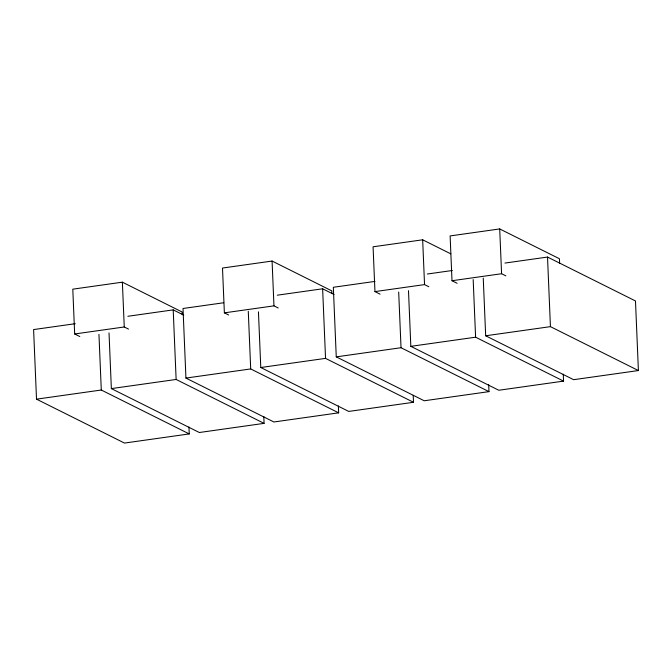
<?xml version="1.0" encoding="UTF-8"?>
<svg xmlns="http://www.w3.org/2000/svg" width="672" height="672" viewBox="0 0 672 672"><rect width="100%" height="100%" fill="white"/><g stroke="black" fill="none" stroke-linecap="round" stroke-linejoin="round"><path stroke-width="1.01" d="M182.221 314.681L182.104 311.993L122.371 282.173L72.794 289.17L74.668 333.976L79.792 336.529M331.926 293.555L331.808 290.867L272.084 261.047L222.499 268.044L224.372 312.85L228.64 314.975M450.82 253.856L422.663 239.803L373.078 246.8L374.959 291.598L380.075 294.16M559.625 263.222L559.44 258.745L499.708 228.934L450.122 235.931L452.004 280.728L457.12 283.282M75.239 323.702L33.6 329.574L36.515 399.16L124.48 443.066L189.244 433.927L188.95 426.972M127.873 316.277L173.208 309.876L183.767 315.143M223.726 302.753L183.019 308.49L185.934 378.076L273.89 421.982L338.663 412.843L338.369 405.888M277.292 295.193L322.627 288.792L334.06 294.504M374.976 281.408L333.337 287.28L336.26 356.866L424.217 400.772L488.981 391.633L488.695 384.678M427.342 274.016L452.323 270.497M504.958 263.063L547.52 257.057L635.485 300.964L638.4 370.549L573.636 379.688L485.671 335.782L483.252 278.124M74.668 333.976L124.253 326.978L128.52 329.104M224.372 312.85L273.958 305.852L278.225 307.986M374.959 291.598L424.544 284.6L428.812 286.734M452.004 280.728L501.581 273.731L505.848 275.864M36.515 399.16L101.287 390.02L189.244 433.927M109.024 332.934L111.359 388.601L176.131 379.462L264.088 423.368L263.794 416.413M185.934 378.076L250.698 368.936L338.663 412.843M258.443 311.85L260.778 367.517L325.542 358.378L413.507 402.284L413.213 395.329M336.26 356.866L401.024 347.726L488.981 391.633M408.492 290.674L410.827 346.34L475.6 337.201L563.556 381.116L563.262 374.153M485.671 335.782L550.435 326.642L638.4 370.549M264.088 423.368L199.324 432.508L111.359 388.601M413.507 402.284L348.734 411.424L260.778 367.517M563.556 381.116L498.792 390.256L410.827 346.34M547.52 257.057L550.435 326.642M499.708 228.934L501.581 273.731M473.18 279.552L475.6 337.201M422.663 239.803L424.544 284.6M398.689 292.06L401.024 347.726M322.627 288.792L325.542 358.378M272.084 261.047L273.958 305.852M248.279 311.287L250.698 368.936M173.208 309.876L176.131 379.462M122.371 282.173L124.253 326.978M98.952 334.354L101.287 390.02"/></g></svg>
